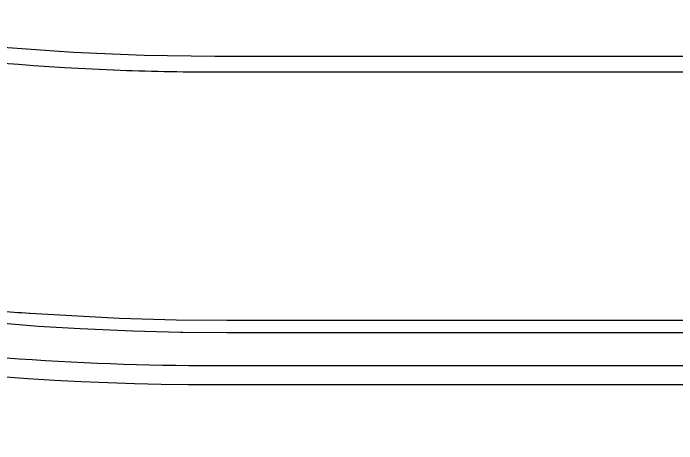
# Model space of a CAD drawing. Header units: millimetres. Extents: x 3193 to 3447, y -44 to 135.
# Drawn here: x 3321.61 to 3328.66, y 48.81 to 53.39 of the extents above; entities that cross this region are included whole.
import ezdxf

# ---------------------------------------------------------------- set-up
doc = ezdxf.new("R2010")
doc.units = ezdxf.units.MM
doc.header["$LTSCALE"] = 23.1
doc.layers.add('gbr-dxf_layer0', color=7, linetype='CONTINUOUS')
doc.layers.add('gbr-outline-dxf_layer1', color=2, linetype='CONTINUOUS')

msp = doc.modelspace()

# ---------------------------------------------------------------- linework, layer by layer
at = {"layer": 'gbr-dxf_layer0'}
for p, q in [((3325.8454, 49.6368), (3324.5754, 49.6368)), ((3327.1154, 49.6368), (3325.8454, 49.6368)), ((3328.3854, 49.6368), (3327.1154, 49.6368))]:
    msp.add_line(p, q, dxfattribs=at)
at = {"layer": 'gbr-dxf_layer0', "linetype": 'Continuous'}
for points in [[(3357.389, 52.7545), (3352.1989, 53.6696), (3351.9316, 53.7738), (3342.7537, 55.392, 0.143732), (3339.6768, 55.0488, -0.100607), (3329.2515, 52.9297), (3323.7512, 52.9297, -0.15063), (3308.7167, 57.5645, 0.128354), (3306.1104, 58.5206, -0.064739), (3306.1038, 58.5209, -0.058104), (3306.098, 58.5218, 0.023513), (3305.582, 58.5461), (3285.4327, 58.5464), (3284.6859, 58.5142)], [(3306.0225, 58.384), (3306.0981, 58.3557, -0.12627), (3308.5891, 57.4511), (3309.1999, 57.0457, 0.002981), (3309.4696, 56.8743), (3309.9158, 56.6003, 0.013182), (3311.1488, 55.9032), (3311.6704, 55.6336), (3312.1223, 55.4112, 0.097311), (3322.1516, 52.8117), (3322.6692, 52.7862, -0.055033), (3322.6747, 52.7856, 0.010023), (3323.7514, 52.764), (3329.2516, 52.764, 0.010023), (3330.3282, 52.7856, -0.055026), (3330.3338, 52.7862), (3330.3431, 52.7862, 0.000637), (3330.4073, 52.7889, -0.055256), (3330.4128, 52.7895), (3330.4214, 52.7895, 0.003901), (3330.8395, 52.811, -0.059518), (3330.8455, 52.8117)], [(3324.5754, 49.6368), (3323.7512, 49.6368, -0.037066), (3319.3221, 49.9656), (3318.445, 50.1099, -0.066754), (3318.4383, 50.1108, -0.064721), (3318.4319, 50.1122, -0.084374), (3308.9776, 53.5273, -0.000313), (3308.955, 53.5401, -0.058015), (3308.9497, 53.5427, -0.056518), (3308.945, 53.5458, -0.010789), (3307.8335, 54.2087, -0.000308), (3307.8123, 54.222, -0.054309), (3307.8075, 54.2246, -0.05371), (3307.8031, 54.2278, -0.009533), (3306.8465, 54.854, 0.096225), (3306.0791, 55.1963, -0.060789), (3306.073, 55.1973, -0.060727), (3306.0671, 55.199), (3305.875, 55.2336, 0.033416), (3305.5816, 55.2532), (3300.1419, 55.2536)], [(3359.896, 49.0256), (3347.9906, 51.1249, -0.013645), (3347.9813, 51.1265), (3346.898, 51.3175, -0.016062), (3346.8869, 51.3195), (3342.182, 52.1491, 0.144831), (3340.9396, 52.0079, -0.063011), (3333.691, 49.9672, -0.051914), (3333.6859, 49.9661, -0.055066), (3333.6803, 49.9656, -0.037064), (3329.2515, 49.6368), (3328.3854, 49.6368)], [(3320.8104, 50.1505), (3321.872, 50.0592), (3322.3183, 50.0334), (3322.8794, 50.0079), (3323.3857, 49.9957, -0.012347), (3323.3943, 49.996, -0.023589), (3323.4109, 49.9952), (3323.878, 49.9911), (3324.5544, 49.9912, -0.02965), (3324.5754, 49.9924, -0.029636), (3324.5963, 49.9912), (3325.8249, 49.9912, -0.028955), (3325.8454, 49.9924, -0.028934), (3325.8658, 49.9912), (3327.0954, 49.9913, -0.028245), (3327.1154, 49.9924, -0.028222), (3327.1353, 49.9913), (3328.366, 49.9913, -0.027525), (3328.3854, 49.9924, -0.027489), (3328.4048, 49.9913), (3329.4208, 49.9914, 0.082851), (3340.0015, 52.0093, -0.076704)], [(3330.4818, 50.161, -0.000973), (3330.3577, 50.1542, -0.05775), (3330.3519, 50.1536), (3330.3448, 50.1536, -0.000628), (3330.2672, 50.1497, -0.057056), (3330.2615, 50.149), (3330.254, 50.149, -0.001347), (3330.0805, 50.141, -0.055256), (3330.0749, 50.1404), (3330.0664, 50.1404, -0.000577), (3329.9959, 50.1374, -0.054496), (3329.9905, 50.1368), (3329.9813, 50.1368, -0.003892), (3329.4748, 50.1203), (3323.8791, 50.1186), (3323.3393, 50.1235), (3322.736, 50.1404), (3321.7821, 50.193, -0.062661), (3321.7759, 50.1937, -0.002748), (3321.4533, 50.2185)]]:
    msp.add_lwpolyline(points, format="xyb", dxfattribs=at)
at = {"layer": 'gbr-outline-dxf_layer1', "linetype": 'Continuous'}
msp.add_lwpolyline([(3279.8663, 56.05), (3279.8663, 67.65, -0.414215), (3280.8663, 68.65), (3305.7362, 68.65, -0.152268), (3314.3174, 65.9748, 0.152268), (3323.7512, 63.0335), (3329.251, 63.0335, 0.101585), (3335.791, 64.3762, -0.145892), (3344.3619, 65.368), (3362.2313, 62.2171, -0.414233), (3363.0424, 61.0587), (3361.0279, 49.6349, -0.414154), (3359.8695, 48.8237), (3342.1465, 51.949, 0.144694), (3341.0199, 51.8212, -0.100411), (3329.251, 49.4336), (3323.7512, 49.4336, -0.151026), (3306.7095, 54.7013, 0.151038), (3305.581, 55.05), (3280.8663, 55.05, -0.414215)], format="xyb", close=True, dxfattribs=at)

doc.saveas('drawing.dxf')
